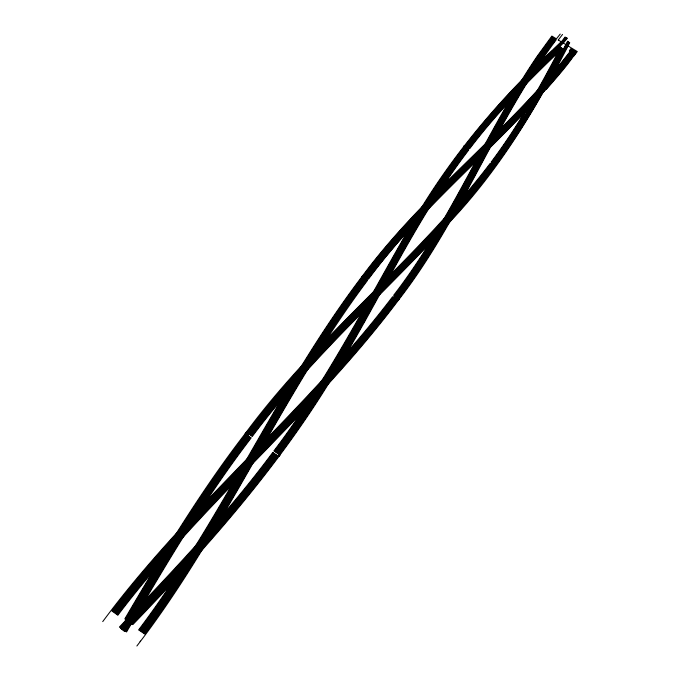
<?xml version="1.0" encoding="UTF-8"?>
<svg xmlns="http://www.w3.org/2000/svg" width="680" height="680" viewBox="0 0 680 680"><rect width="100%" height="100%" fill="white"/><g stroke="black" fill="none" stroke-linecap="round" stroke-linejoin="round"><path stroke-width="1.02" d="M562.87 54.34L569.296 42.389M561.918 48.195L561.153 50.796L550.111 71.74M561.187 49.589L542.011 85.51M562.385 48.424L561.408 50.311M562.861 48.663L550.324 72.488L549.84 72.25C514.981 139.91 467.721 200.413 413.975 254.09C356.736 312.06 297.67 368.662 248.412 433.849M560.159 58.395C527.935 125.868 483.25 187.501 431.205 241.273C370.022 304.938 304.861 365.202 251.719 436.101M560.354 59.177L562.861 54.358M560.498 47.489C539.928 87.21 518.033 126.412 491.079 162.222M557.846 53.694L551.905 66.113M560.966 47.727L553.962 62.245M558.042 54.459L561.442 47.957C528.377 79.279 496.264 111.843 468.664 148.189M553.733 61.54C486.727 211.522 343.808 304.529 247.86 433.475M555.126 66.844L545.139 85.408M555.39 67.498L556.504 65.382M556.75 66.062L568.846 42.117M551.65 65.459C533.851 99.127 514.403 132.005 491.555 162.52M550.043 73.007L545.36 81.659M550.384 74.621L567.953 41.573M550.111 75.123C534.293 106.896 515.193 137.19 494.046 165.784M545.505 82.501C474.878 221.901 341.037 311.083 249.509 434.596M544.654 85.161C473.883 223.388 340.969 312.069 250.061 434.971M541.527 85.263L517.641 125.605L492.022 162.843M362.984 323.34L363.35 322.685M364.267 322.328L364.633 321.674M354.374 334.747L354.748 334.092M347.591 341.479L347.973 340.816M347.769 342.44L348.151 341.776M125.894 631.644C164.611 565.156 203.77 498.652 250.665 437.487L250.682 437.469M126.54 631.992C165.231 565.513 204.357 499.018 251.218 437.852L251.234 437.844M122.799 629.637L128.044 620.696M123.275 630.258C162.129 563.72 201.424 497.182 248.447 435.99M123.93 630.606C162.749 564.077 202.011 497.548 248.999 436.364L249.016 436.348M124.584 630.955C163.37 564.434 202.597 497.913 249.56 436.738L249.569 436.721M125.239 631.295C163.99 564.791 203.184 498.279 250.112 437.113L250.121 437.096M120.844 628.601C179.01 527.756 241.663 428.4 323.247 344.59C379.559 284.707 441.898 230.18 491.164 163.974M121.499 628.949L126.744 619.998M122.145 629.298C161.356 562.25 201.017 495.202 248.582 433.636M124.797 618.944C162.409 554.863 200.804 490.986 246.373 432.14M125.451 619.293C183.09 519.367 246.389 421.702 327.607 339.091C382.585 281.214 442.833 227.962 490.688 163.676M532.423 66.189C478.431 150.722 440.665 245.429 375.012 322.447C292.604 423.342 192.151 508.079 113.05 611.881M534.029 64.71C484.542 140.675 450.483 225.973 394.672 297.993M532.55 65.034L552.296 37.188M533.902 63.954L552.746 37.459M537.226 57.154C482.315 139.069 446.429 232.696 383.596 309.57C299.727 416.015 194.055 503.072 111.86 611.023M537.361 56.023L551.846 36.074L556.402 38.836L560.244 34.068M144.679 634.1C213.358 541.543 263.644 437.401 324.981 340.187C363.97 278.214 412.148 222.615 464.61 171.717C492.048 144.602 520.115 118.04 545.777 89.199M141.023 631.601C225.411 519.529 280.092 388.493 364.905 276.786M141.635 632.017C225.998 519.911 280.627 388.85 365.415 277.117M142.239 632.434C226.567 520.293 281.188 389.224 365.933 277.449M142.851 632.851C227.171 520.693 281.741 389.589 366.444 277.78M143.454 633.267C214.719 537.557 265.863 429.182 330.574 329.307C369.631 268.855 417.962 215.126 469.608 165.231C498.312 137.029 527.493 109.208 553.648 78.574L554.09 78.871L554.795 78.038M144.066 633.683C217.855 534.769 269.679 422.059 337.85 319.566C396.015 227.545 482.307 159.902 553.733 79.279M138.593 629.943C223.082 517.973 277.907 387.03 362.848 275.468M139.204 630.36C223.66 518.356 278.451 387.396 363.366 275.8M139.808 630.768C224.238 518.746 279.004 387.762 363.876 276.123M140.42 631.185C224.842 519.137 279.531 388.118 364.387 276.454M140.139 641.563L140.471 641.104M276.632 452.854C332.834 379.066 373.031 295.256 420.206 215.823C450.721 164.441 487.832 117.07 530.46 75.191C542.402 62.534 556.376 51.391 567.375 38.157M277.194 453.228C331.687 381.488 371.365 300.433 416.627 222.938C454.3 156.697 504.535 98.745 560.141 47.005M277.746 453.602C332.231 381.828 371.9 300.738 417.154 223.219C454.792 156.987 504.985 99.042 560.558 47.311M278.307 453.976C328.5 387.464 366.673 313.276 407.499 240.95C444.074 174.896 490.492 114.478 545.402 62.636M132.829 624.614C211.148 543.201 286.611 457.785 343.034 359.337C384.608 289.349 419.084 214.863 468.75 149.931M273.844 450.993C326.672 381.548 365.865 303.45 409.385 228.191C447.134 161.245 496.757 101.813 552.967 49.64L553.384 49.955L562.692 41.063L565.548 37.298M274.397 451.367C324.19 385.62 362.27 312.341 402.764 240.788C439.425 174.828 485.537 114.197 540.481 62.398L540.906 62.704L549.737 54.162M274.958 451.741C324.606 386.138 362.61 313.055 402.951 241.655C439.577 175.669 485.571 114.937 540.498 63.096M275.519 452.115C331.449 378.726 371.594 295.435 418.48 216.393C456.458 148.163 511.675 92.31 565.99 37.57M276.072 452.489C331.432 379.763 371.399 297.373 417.63 218.951C455.702 152.549 506.855 95.004 562.726 43.137M136.875 646C224.986 531.318 280.874 396.015 367.48 280.423M278.945 456.492L280.135 454.877M277.27 455.37L277.253 455.396C230.996 518.041 177.42 574.702 123.777 630.972M553.384 42.67L555.738 39.533M273.912 453.144L273.929 453.127C227.673 515.534 174.131 571.957 120.521 628.005M274.474 453.517L274.482 453.5C228.225 515.95 174.683 572.415 121.066 628.498M490.204 163.379C416.457 260.584 317.551 335.257 245.149 433.729M275.043 453.875L275.026 453.892C228.769 516.375 175.227 572.875 121.601 628.991M276.139 454.639L276.156 454.623C229.891 517.2 176.332 573.784 122.689 629.977M276.709 454.996L276.692 455.022C230.435 517.625 176.876 574.243 123.233 630.479M398.233 298.375C313.412 411.647 201.986 501.568 116.611 614.448M398.752 298.707C313.973 412.021 202.564 501.976 117.206 614.873M399.262 299.038C314.534 412.403 203.124 502.367 117.793 615.307M552.933 42.407C493.408 123.462 459.229 220.125 397.239 299.676M272.799 452.387L272.816 452.37C226.559 514.7 173.034 571.047 119.433 627.011M273.36 452.761L273.368 452.744C227.111 515.117 173.578 571.506 119.978 627.504M112.455 611.447C190.978 508.462 290.504 424.235 372.623 324.42C439.442 246.798 477.581 150.943 532.253 65.475L532.721 65.739L534.633 63.818L553.053 37.91M395.666 296.692C310.683 409.81 199.163 499.57 113.645 612.306M396.176 297.032C311.236 410.176 199.733 499.978 114.231 612.731M494.896 164.645C421.659 262.149 322.957 336.974 250.614 435.353M396.695 297.364C311.772 410.541 200.294 500.369 114.826 613.164M397.205 297.704C312.332 410.924 200.855 500.76 115.421 613.59M397.724 298.036C312.876 411.281 201.433 501.177 116.017 614.014M392.606 296.701C304.589 412.548 189.558 504.654 102.731 621.605M575.917 51.62L569.16 60.452M275.587 454.265C229.33 516.792 175.771 573.333 122.145 629.485M395.7 298.664C458.55 218.161 492.864 120.011 553.945 38.454M396.21 299.004C459.068 218.493 493.323 120.3 554.395 38.726M396.729 299.344C459.552 218.799 493.808 120.606 554.846 38.989M397.757 300.016C460.105 219.206 495.524 121.499 555.288 39.261M398.267 300.348C461.074 219.759 495.202 121.49 556.189 39.805M569.738 42.653C537.548 105.757 500.973 167.288 452.285 219.292C385.985 292.043 311.253 357.187 252.272 436.475M576.597 51.586C567.851 65.127 556.784 77.257 546.218 89.505M395.182 298.333C458.073 217.863 492.371 119.706 553.503 38.182M568.395 41.845C536.333 106.82 497.947 169.558 447.771 222.564C382.228 293.615 309.179 357.918 251.167 435.727M575.237 51.654L568.395 60.571M565.097 37.026L562.25 40.774L553.409 49.223M566.44 37.842L562.963 42.203M126.693 620.075C164.237 555.994 202.538 492.116 248.03 433.262M566.882 38.114L564.017 41.905L563.057 42.823L562.64 42.517L550.154 54.468M127.891 620.925C165.427 556.827 203.66 492.889 249.135 434.01M363.418 277.763C422.356 197.472 503.353 137.369 565.522 59.984M363.927 278.094C424.966 194.675 510.204 133.229 572.875 51.323L570.214 49.7M364.446 278.426C421.107 201.407 497.7 142.698 558.952 69.793M364.956 278.757C422.433 199.691 502.401 140.819 563.04 64.787L563.482 65.067M365.475 279.08C422.798 200.167 502.605 141.312 563.134 65.501M368.509 279.089C422.79 205.029 496.383 148.223 555.237 78.336M572.365 52.861L573.554 51.289L570.443 49.393M571.999 53.337L572.45 53.618L574.235 51.255L570.673 49.087M573.971 55.93L577.269 51.552L558.297 40.001M361.87 276.777C418.761 199.665 495.627 140.956 557.064 67.941M362.389 277.108C418.965 199.589 497.037 141.448 557.404 67.532M362.899 277.431C421.966 197.021 503.166 136.867 565.394 59.304L565.837 59.585L566.644 57.706M558.297 40.001L562.53 34.425M571.285 54.281L571.642 53.813M572.092 54.086L571.379 55.029L570.928 54.748L563.388 64.353M573.886 55.182L566.321 64.88M464.448 147.245L465.315 146.115M464.933 147.543L465.791 146.412M465.409 147.84L466.267 146.71M465.885 148.138L466.743 147.007M469.132 148.504C496.663 112.115 528.861 79.679 561.808 48.237M469.608 148.801C497.123 112.421 529.303 79.985 562.224 48.544M463.496 146.65L464.363 145.52M467.798 149.337C415.871 217.183 380.443 295.375 336.302 368.109C280.78 462.706 207.442 544.875 131.742 623.628M468.273 149.634C416.058 217.906 380.536 296.642 336.056 369.767C280.67 463.896 207.612 545.674 132.285 624.121M571.021 55.488L563.831 64.642M248.956 434.223C340.536 310.726 474.419 221.535 545.096 82.144L545.768 82.025L567.656 41.191M566.958 57.316L571.514 51.391L569.755 50.32M566.465 58.786L572.194 51.357L569.985 50.005M568.081 60.971L574.914 51.221L570.902 48.782M568.846 60.852L555.5 77.214M568.25 59.908L560.175 69.963M567.766 61.378L553.996 78.157M565.981 65.314L558.781 74.12M557.736 67.124L570.146 51.459L569.296 50.932M557.175 68.638L570.835 51.425L569.525 50.626M560.073 69.266L559.053 70.499M393.601 295.358C450.815 221.484 484.925 133.51 537.064 56.457L537.523 56.721L552.288 36.788M558.433 74.545L555.594 77.919L555.144 77.622M124.593 631.15L131.725 623.654M545.419 62.628L560.975 47.617M540.872 62.016L552.933 50.38"/></g></svg>
